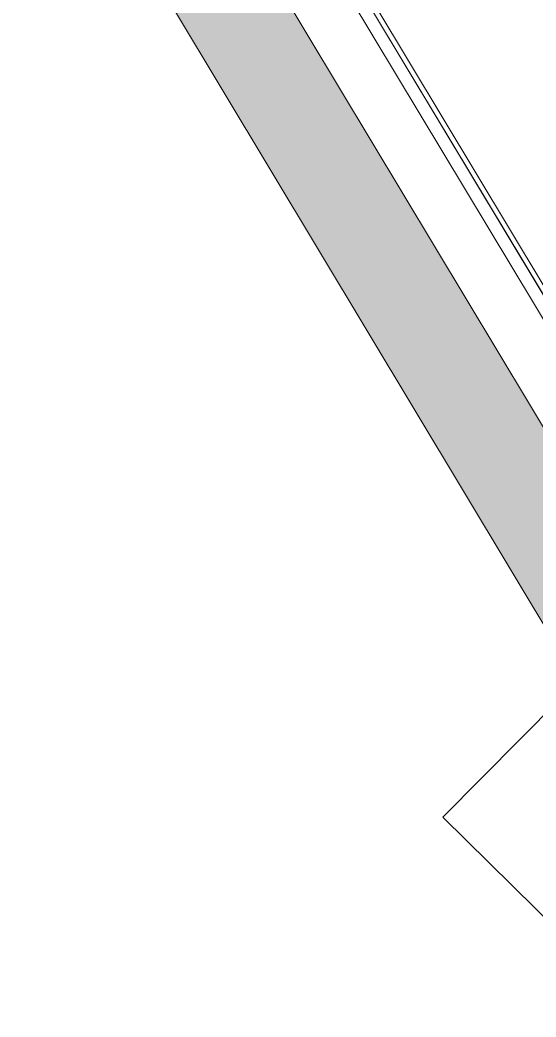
# Model space of a CAD drawing. Header units: centimetres. Extents: x 139057 to 200038, y 34824 to 80516.
# Drawn here: x 164799.2 to 164901.1, y 54634.3 to 54831.3 of the extents above; entities that cross this region are included whole.
import ezdxf

# ---------------------------------------------------------------- set-up
doc = ezdxf.new("R2010")
doc.units = ezdxf.units.CM
doc.header["$LTSCALE"] = 100
doc.layers.get('0').update_dxf_attribs({"lineweight": 0})
doc.layers.add('410_STRUTTURE_001-AM_0', color=7, linetype='Continuous', lineweight=0)
doc.layers.add('448_RAMPE_SCALE_ASCENS_001-AM_0', color=216, linetype='Continuous', lineweight=0)
doc.layers.add('_retini_strutture', color=7, linetype='Continuous')
doc.layers.add('A-CAVEDI', color=1, linetype='Continuous')

# ---------------------------------------------------------------- blocks, each defined once
blk = doc.blocks.new('AP1-2')
for p, q in [((14863729.41722163, 36751318.72406314), (14861926.08507797, 36750823.85723292)), ((14863711.92436985, 36751287.99947792), (14861956.80966319, 36750806.36438113))]:
    blk.add_line(p, q)
blk.add_lwpolyline([(14861969.09949727, 36750799.36724042), (14863704.92722913, 36751275.70964384), (14863702.28088245, 36751285.35313124), (14861966.45315058, 36750809.01072782)], close=True)

msp = doc.modelspace()

# ---------------------------------------------------------------- hatches: boundary and pattern name
at = {"layer": '_retini_strutture'}
msp.add_hatch(color=256, dxfattribs=at).paths.add_polyline_path([(164780.9019546161, 54953.34065716129), (164943.7547121147, 55051.21291922194), (164982.8687929461, 54986.14293964368), (165000.0108635674, 54996.44619070899), (164960.8971076334, 55061.51526259792), (164950.5931888024, 55078.65671119255), (164753.4556402588, 54960.17976237994), (164915.183593298, 54691.13150631797), (165138.343513752, 54470.35436805498), (165300.0877934495, 54633.87436203819), (165285.8699562425, 54647.94038879287), (165231.9003690357, 54701.33371763092), (165217.834342348, 54687.11588048351), (165271.8052362675, 54633.72125888032), (165138.1903965274, 54498.63952471477), (164931.0327649886, 54703.58523792189)])

# ---------------------------------------------------------------- linework, layer by layer
at = {"layer": '410_STRUTTURE_001-AM_0', "elevation": -3.490789228516181e-08}
msp.add_lwpolyline([(165138.3958842462, 54470.10562314999), (165300.146672024, 54633.61917946648), (165285.9293946686, 54647.68577208531), (165138.2438927839, 54498.39078588199), (164931.0944184089, 54703.34474394631), (164780.973548601, 54953.10613831293), (164960.9730069084, 55061.27357971829), (164950.6697703215, 55078.41543840778), (164753.5275064619, 54959.94633590591), (164915.2447510498, 54690.8916431607)], close=True, dxfattribs=at)
at = {"layer": 'A-CAVEDI'}
for q in [(164907.3651338244, 54698.68774664563, -3.490789228516181e-08), (165110.223764463, 54448.74336127353, -3.490789228516181e-08)]:
    msp.add_line((164882.7486344228, 54673.80754935157, -3.490789228516181e-08), q, dxfattribs=at)

# ---------------------------------------------------------------- block references
at = {"layer": '448_RAMPE_SCALE_ASCENS_001-AM_0', "xscale": 0.1, "yscale": 0.1, "zscale": 0.1, "rotation": 105.66}
msp.add_blockref('AP1-2', (4104738.345010559, -384253.9906412198, -3.490789228516181e-08), dxfattribs=at)

doc.saveas('drawing.dxf')
